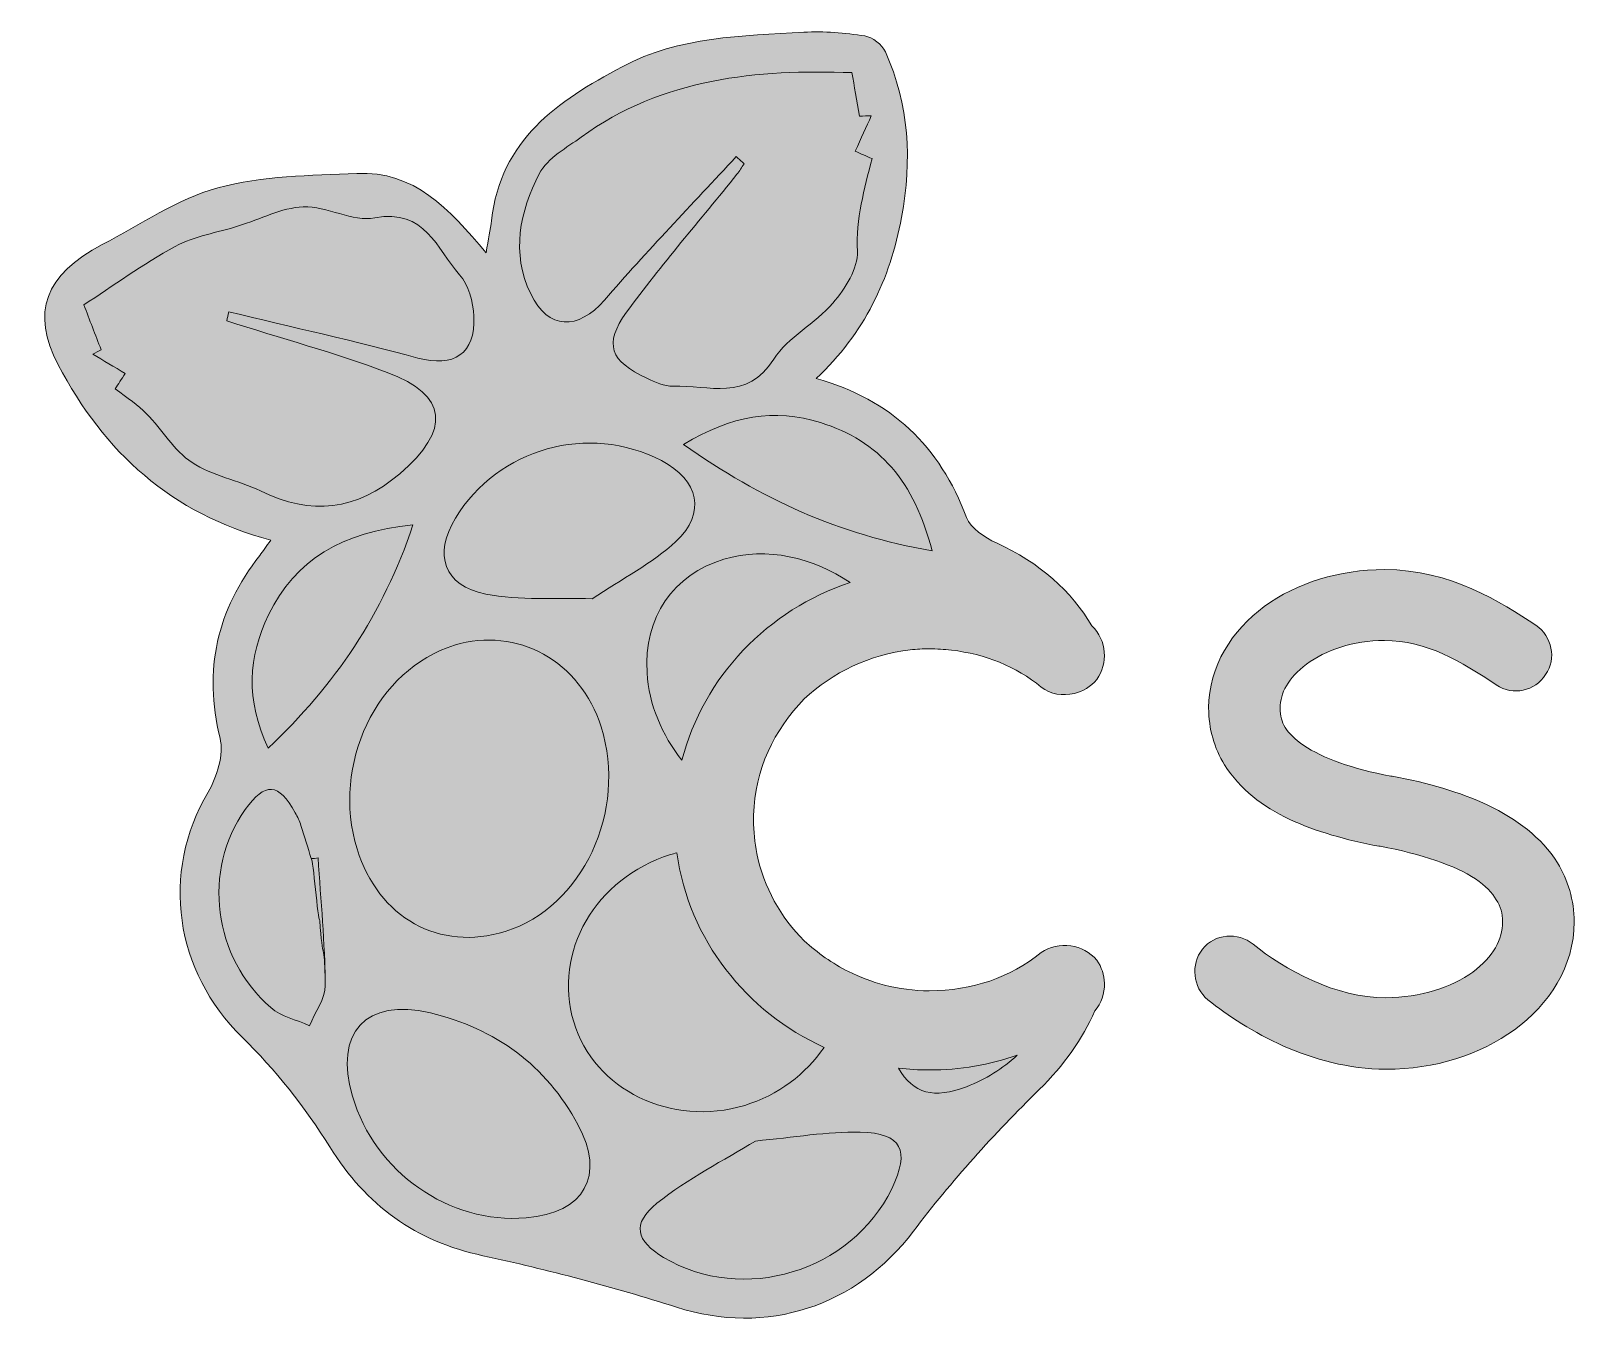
# Model space of a CAD drawing. Header units: inches. Extents: x 46 to 525, y 59 to 588.
# Drawn here: x 85.2 to 307.3, y 400.5 to 588.3 of the extents above; entities that cross this region are included whole.
import ezdxf

# ---------------------------------------------------------------- set-up
doc = ezdxf.new("R2010")
doc.units = ezdxf.units.IN
doc.header["$MEASUREMENT"] = 0
doc.layers.add('Layer 1', color=7, linetype='Continuous')

msp = doc.modelspace()

# ---------------------------------------------------------------- hatches: boundary and pattern name
at = {"layer": 'Layer 1', "true_color": 0xffffff}
h = msp.add_hatch(color=7, dxfattribs=at)
h.dxf.hatch_style = 2
edge = h.paths.add_edge_path()
edge.add_spline(control_points=[(238.61, 454.61), (237.64, 455.77), (236.28, 456.45), (234.87, 456.66), (233.36, 456.89), (231.8, 456.59), (230.61, 455.71), (226.11, 452.11), (220.71, 450.21), (214.51, 450.21), (212.3, 450.21), (210.14, 450.5), (208.07, 451.03), (206.27, 451.5), (204.54, 452.16), (202.9, 452.97), (200.55, 454.15), (198.39, 455.65), (196.51, 457.41), (193.11, 460.73), (190.68, 465.08), (189.7, 469.95), (189.38, 471.52), (189.21, 473.15), (189.21, 474.81), (189.21, 475.04), (189.22, 475.26), (189.22, 475.49), (189.4, 482.01), (192.16, 487.76), (196.51, 492.21), (200.58, 496.02), (205.93, 498.63), (211.77, 499.26), (212.67, 499.36), (213.59, 499.41), (214.51, 499.41), (215.59, 499.41), (216.64, 499.33), (217.68, 499.22), (222.59, 498.67), (226.98, 496.88), (230.61, 493.91), (231.93, 492.87), (233.72, 492.59), (235.38, 492.99), (236.6, 493.29), (237.76, 493.95), (238.61, 495.01), (239.45, 496.18), (239.79, 497.56), (239.69, 498.91), (239.59, 500.33), (238.98, 501.69), (237.89, 502.73), (235.01, 507.7), (230.39, 511.8), (224.17, 514.66), (222.49, 515.43), (220.45, 516.77), (219.86, 518.33), (216.01, 528.54), (209.06, 535.28), (198.24, 538.31), (205.18, 544.87), (208.85, 552.55), (210.51, 561.5), (212.04, 569.78), (211.62, 577.67), (208.19, 585.32), (207.73, 586.35), (206.35, 587.42), (205.25, 587.6), (202.35, 588.05), (199.35, 588.33), (196.43, 588.14), (187.53, 587.56), (178.65, 587.61), (170.28, 583.16), (160.9, 578.18), (152.83, 572.65), (151.5, 561.07), (151.35, 559.73), (151.05, 558.4), (150.71, 556.39), (145.41, 562.82), (140.31, 568.19), (132.13, 567.82), (125.42, 567.52), (118.51, 567.5), (112.12, 565.75), (106.27, 564.15), (100.98, 560.44), (95.49, 557.58), (87.2, 553.26), (85.21, 547.8), (89.14, 540.29), (95.72, 527.72), (105.42, 518.84), (119.73, 515.07), (119.07, 514.13), (118.63, 513.47), (118.14, 512.84), (111.97, 505.01), (110.02, 496.38), (112.43, 486.55), (113, 484.22), (112.01, 480.99), (110.71, 478.79), (103.83, 467.13), (105.96, 452.97), (115.59, 443.56), (120.38, 438.87), (124.67, 433.44), (128.22, 427.75), (133.5, 419.29), (140.53, 414.19), (150.27, 412.08), (159.65, 410.05), (168.98, 407.61), (178.11, 404.68), (191.11, 400.51), (204.03, 404.77), (212.23, 415.62), (217.69, 422.84), (223.85, 429.62), (230.31, 435.98), (233.92, 439.53), (236.58, 443.28), (238.32, 447.3), (239.28, 448.41), (239.75, 449.84), (239.71, 451.29), (239.68, 452.45), (239.32, 453.62), (238.61, 454.61)], knot_values=[0, 0, 0, 0, 1, 1, 1, 2, 2, 2, 3, 3, 3, 4, 4, 4, 5, 5, 5, 6, 6, 6, 7, 7, 7, 8, 8, 8, 9, 9, 9, 10, 10, 10, 11, 11, 11, 12, 12, 12, 13, 13, 13, 14, 14, 14, 15, 15, 15, 16, 16, 16, 17, 17, 17, 18, 18, 18, 19, 19, 19, 20, 20, 20, 21, 21, 21, 22, 22, 22, 23, 23, 23, 24, 24, 24, 25, 25, 25, 26, 26, 26, 27, 27, 27, 28, 28, 28, 29, 29, 29, 30, 30, 30, 31, 31, 31, 32, 32, 32, 33, 33, 33, 34, 34, 34, 35, 35, 35, 36, 36, 36, 37, 37, 37, 38, 38, 38, 39, 39, 39, 40, 40, 40, 41, 41, 41, 42, 42, 42, 43, 43, 43, 44, 44, 44, 45, 45, 45, 45], degree=3, periodic=1)
edge = h.paths.add_edge_path()
edge.add_spline(control_points=[(178.91, 483.37), (176.03, 487.03), (174.15, 491.41), (173.88, 495.96), (173.42, 503.88), (177.67, 510.16), (184.95, 512.31), (191.16, 514.15), (197.77, 512.55), (203.12, 508.95), (191.28, 505.06), (182, 495.4), (178.91, 483.37)], knot_values=[0, 0, 0, 0, 1, 1, 1, 2, 2, 2, 3, 3, 3, 4, 4, 4, 4], degree=3, periodic=1)
edge = h.paths.add_edge_path()
edge.add_spline(control_points=[(198.85, 531.97), (207.32, 529.32), (212.36, 523.49), (214.91, 513.52), (201.39, 515.88), (190.39, 520.91), (179.15, 528.81), (186.06, 533.01), (192.21, 534.06), (198.85, 531.97)], knot_values=[0, 0, 0, 0, 1, 1, 1, 2, 2, 2, 3, 3, 3, 3], degree=3, periodic=1)
edge = h.paths.add_edge_path()
edge.add_spline(control_points=[(158.37, 567.77), (159.57, 570.09), (162.42, 571.55), (164.39, 573.04), (176.16, 581.57), (189.7, 582.82), (203.37, 582.32), (203.7, 580.47), (204.08, 578.27), (204.46, 576.07), (205.02, 576.08), (205.59, 576.09), (206.16, 576.1), (205.44, 574.49), (204.71, 572.88), (203.86, 571.01), (204.66, 570.65), (205.46, 570.31), (206.26, 569.95), (205.13, 565.55), (203.95, 561.3), (204.16, 556.61), (204.28, 554.16), (202.39, 551.23), (200.64, 549.17), (198.12, 546.2), (194.15, 544.29), (192.13, 541.08), (188.26, 534.95), (182.72, 537.38), (177.66, 537.2), (176.4, 537.16), (175.06, 537.78), (173.87, 538.34), (168.61, 540.79), (167.58, 543.24), (170.95, 547.86), (175.94, 554.7), (181.52, 561.1), (186.83, 567.7), (187.21, 568.17), (187.51, 568.71), (187.84, 569.22), (187.47, 569.56), (187.09, 569.9), (186.71, 570.24), (180.37, 563.37), (173.87, 556.64), (167.74, 549.59), (163.97, 545.25), (159.68, 545.25), (157.14, 550.48), (154.3, 556.35), (155.57, 562.34), (158.37, 567.77)], knot_values=[0, 0, 0, 0, 1, 1, 1, 2, 2, 2, 3, 3, 3, 4, 4, 4, 5, 5, 5, 6, 6, 6, 7, 7, 7, 8, 8, 8, 9, 9, 9, 10, 10, 10, 11, 11, 11, 12, 12, 12, 13, 13, 13, 14, 14, 14, 15, 15, 15, 16, 16, 16, 17, 17, 17, 18, 18, 18, 18], degree=3, periodic=1)
edge = h.paths.add_edge_path()
edge.add_spline(control_points=[(175.95, 526.49), (181.31, 523.68), (182.45, 518.95), (178.05, 514.87), (174.62, 511.7), (170.29, 509.49), (166.01, 506.62), (160.74, 506.8), (155.56, 506.32), (150.67, 507.29), (144.6, 508.5), (143.15, 512.99), (146.31, 518.21), (152.43, 528.3), (165.49, 531.95), (175.95, 526.49)], knot_values=[0, 0, 0, 0, 1, 1, 1, 2, 2, 2, 3, 3, 3, 4, 4, 4, 5, 5, 5, 5], degree=3, periodic=1)
edge = h.paths.add_edge_path()
edge.add_spline(control_points=[(153.48, 458.75), (144.03, 455.79), (135.21, 460.7), (132.15, 470.61), (128.41, 482.76), (134.97, 496.49), (146.16, 499.92), (155.22, 502.69), (164.27, 497.65), (167.27, 488.17), (171.09, 476.06), (164.61, 462.23), (153.48, 458.75)], knot_values=[0, 0, 0, 0, 1, 1, 1, 2, 2, 2, 3, 3, 3, 4, 4, 4, 4], degree=3, periodic=1)
edge = h.paths.add_edge_path()
edge.add_spline(control_points=[(118.24, 522.13), (115.05, 523.69), (111.31, 524.29), (108.4, 526.22), (105.81, 527.93), (104.1, 530.94), (101.86, 533.23), (100.64, 534.48), (99.12, 535.44), (97.34, 536.84), (97.79, 537.53), (98.23, 538.19), (98.79, 539.03), (97.19, 539.98), (95.66, 540.9), (94.14, 541.81), (94.53, 542.02), (94.93, 542.24), (95.32, 542.45), (94.49, 544.6), (93.66, 546.75), (92.83, 548.91), (96.96, 551.59), (101.3, 554.76), (105.98, 557.31), (108.74, 558.8), (112.04, 559.3), (115.1, 560.26), (118.2, 561.23), (121.27, 562.89), (124.4, 563.01), (127.82, 563.15), (131.51, 560.79), (134.71, 561.42), (141.95, 562.82), (143.62, 556.91), (146.91, 553.25), (148.22, 551.8), (148.84, 549.32), (148.95, 547.26), (149.23, 541.83), (146.05, 539.87), (140.91, 541.26), (131.89, 543.7), (122.77, 545.71), (113.69, 547.91), (113.59, 547.47), (113.49, 547.03), (113.39, 546.6), (121.1, 544.15), (128.92, 542.02), (136.49, 539.18), (145.26, 535.9), (145.66, 530.91), (138.3, 524.61), (132.08, 519.3), (125.54, 518.55), (118.24, 522.13)], knot_values=[0, 0, 0, 0, 1, 1, 1, 2, 2, 2, 3, 3, 3, 4, 4, 4, 5, 5, 5, 6, 6, 6, 7, 7, 7, 8, 8, 8, 9, 9, 9, 10, 10, 10, 11, 11, 11, 12, 12, 12, 13, 13, 13, 14, 14, 14, 15, 15, 15, 16, 16, 16, 17, 17, 17, 18, 18, 18, 19, 19, 19, 19], degree=3, periodic=1)
edge = h.paths.add_edge_path()
edge.add_spline(control_points=[(125.3, 445.18), (123.43, 446.03), (121.23, 446.5), (119.74, 447.79), (111.41, 454.98), (109.87, 467.58), (116.05, 476.28), (118.9, 480.29), (120.88, 480.17), (123.26, 475.81), (123.58, 475.23), (123.88, 474.62), (124.08, 473.99), (124.6, 472.41), (125.06, 470.81), (125.55, 469.22), (125.88, 469.25), (126.46, 460.3), (126.79, 460.34), (127.17, 454.23), (127.53, 457.1), (127.57, 450.99), (127.58, 449.06), (126.1, 447.12), (125.3, 445.18)], knot_values=[0, 0, 0, 0, 1, 1, 1, 2, 2, 2, 3, 3, 3, 4, 4, 4, 5, 5, 5, 6, 6, 6, 7, 7, 7, 8, 8, 8, 8], degree=3, periodic=1)
edge = h.paths.add_edge_path()
edge.add_spline(control_points=[(119.37, 485.1), (116.07, 492.14), (116.49, 498.28), (119.42, 504.29), (123.31, 512.3), (129.99, 516.21), (140.2, 517.26), (135.83, 504.2), (129.02, 494.33), (119.37, 485.1)], knot_values=[0, 0, 0, 0, 1, 1, 1, 2, 2, 2, 3, 3, 3, 3], degree=3, periodic=1)
edge = h.paths.add_edge_path()
edge.add_spline(control_points=[(156.48, 417.54), (145.38, 416.62), (134.74, 424.07), (131.49, 435.04), (128.8, 444.14), (133.4, 449.23), (142.7, 447.02), (152.05, 444.81), (159.33, 439.48), (163.94, 430.96), (167.94, 423.57), (164.87, 418.23), (156.48, 417.54)], knot_values=[0, 0, 0, 0, 1, 1, 1, 2, 2, 2, 3, 3, 3, 4, 4, 4, 4], degree=3, periodic=1)
edge = h.paths.add_edge_path()
edge.add_spline(control_points=[(163.33, 445.73), (160.31, 455.79), (166.44, 466.4), (177.26, 469.81), (177.56, 469.9), (177.86, 469.97), (178.16, 470.05), (179.91, 457.57), (188.18, 447.12), (199.37, 442.07), (196.73, 438.25), (192.76, 435.18), (187.94, 433.72), (177.38, 430.52), (166.26, 435.95), (163.33, 445.73)], knot_values=[0, 0, 0, 0, 1, 1, 1, 2, 2, 2, 3, 3, 3, 4, 4, 4, 5, 5, 5, 5], degree=3, periodic=1)
edge = h.paths.add_edge_path()
edge.add_spline(control_points=[(209.09, 421.73), (203.31, 409.75), (187.68, 405.04), (176.26, 411.84), (172.31, 414.19), (171.63, 416.68), (175.31, 419.63), (179.75, 423.2), (184.97, 425.81), (189.48, 428.59), (195.05, 429.1), (199.82, 429.97), (204.58, 429.86), (210.59, 429.72), (211.75, 427.25), (209.09, 421.73)], knot_values=[0, 0, 0, 0, 1, 1, 1, 2, 2, 2, 3, 3, 3, 4, 4, 4, 5, 5, 5, 5], degree=3, periodic=1)
edge = h.paths.add_edge_path()
edge.add_spline(control_points=[(219.87, 436.41), (215.18, 434.61), (212.19, 435.39), (210.06, 439.09), (211.52, 438.91), (213, 438.81), (214.51, 438.81), (218.97, 438.81), (223.23, 439.56), (227.16, 440.93), (225.07, 439.01), (222.62, 437.46), (219.87, 436.41)], knot_values=[0, 0, 0, 0, 1, 1, 1, 2, 2, 2, 3, 3, 3, 4, 4, 4, 4], degree=3, periodic=1)
at = {"layer": 'Layer 1', "true_color": 0x000000}
h = msp.add_hatch(color=178, dxfattribs=at)
h.dxf.hatch_style = 2
edge = h.paths.add_edge_path()
edge.add_spline(control_points=[(167.74, 549.59), (173.87, 556.64), (180.37, 563.37), (186.71, 570.24), (187.09, 569.9), (187.47, 569.56), (187.84, 569.22), (187.51, 568.71), (187.21, 568.17), (186.83, 567.7), (181.52, 561.1), (175.94, 554.7), (170.95, 547.86), (167.58, 543.24), (168.61, 540.79), (173.87, 538.34), (175.06, 537.78), (176.4, 537.16), (177.66, 537.2), (182.72, 537.38), (188.26, 534.95), (192.13, 541.08), (194.15, 544.29), (198.12, 546.2), (200.64, 549.17), (202.39, 551.23), (204.28, 554.16), (204.16, 556.61), (203.95, 561.3), (205.13, 565.55), (206.26, 569.95), (205.46, 570.31), (204.66, 570.65), (203.86, 571.01), (204.71, 572.88), (205.44, 574.49), (206.16, 576.1), (205.59, 576.09), (205.02, 576.08), (204.46, 576.07), (204.08, 578.27), (203.7, 580.47), (203.37, 582.32), (189.7, 582.82), (176.16, 581.57), (164.39, 573.04), (162.42, 571.55), (159.57, 570.09), (158.37, 567.77), (155.57, 562.34), (154.3, 556.35), (157.14, 550.48), (159.68, 545.25), (163.97, 545.25), (167.74, 549.59)], knot_values=[0, 0, 0, 0, 1, 1, 1, 2, 2, 2, 3, 3, 3, 4, 4, 4, 5, 5, 5, 6, 6, 6, 7, 7, 7, 8, 8, 8, 9, 9, 9, 10, 10, 10, 11, 11, 11, 12, 12, 12, 13, 13, 13, 14, 14, 14, 15, 15, 15, 16, 16, 16, 17, 17, 17, 18, 18, 18, 18], degree=3, periodic=1)
h = msp.add_hatch(color=178, dxfattribs=at)
h.dxf.hatch_style = 2
edge = h.paths.add_edge_path()
edge.add_spline(control_points=[(138.3, 524.61), (145.66, 530.91), (145.26, 535.9), (136.49, 539.18), (128.92, 542.02), (121.1, 544.15), (113.39, 546.6), (113.49, 547.03), (113.59, 547.47), (113.69, 547.91), (122.77, 545.71), (131.89, 543.7), (140.91, 541.26), (146.05, 539.87), (149.23, 541.83), (148.95, 547.26), (148.84, 549.32), (148.22, 551.8), (146.91, 553.25), (143.62, 556.91), (141.95, 562.82), (134.71, 561.42), (131.51, 560.79), (127.82, 563.15), (124.4, 563.01), (121.27, 562.89), (118.2, 561.23), (115.1, 560.26), (112.04, 559.3), (108.74, 558.8), (105.98, 557.31), (101.3, 554.76), (96.96, 551.59), (92.83, 548.91), (93.66, 546.75), (94.49, 544.6), (95.32, 542.45), (94.93, 542.24), (94.53, 542.02), (94.14, 541.81), (95.66, 540.9), (97.19, 539.98), (98.79, 539.03), (98.23, 538.19), (97.79, 537.53), (97.34, 536.84), (99.12, 535.44), (100.64, 534.48), (101.86, 533.23), (104.1, 530.94), (105.81, 527.93), (108.4, 526.22), (111.31, 524.29), (115.05, 523.69), (118.24, 522.13), (125.54, 518.55), (132.08, 519.3), (138.3, 524.61)], knot_values=[0, 0, 0, 0, 1, 1, 1, 2, 2, 2, 3, 3, 3, 4, 4, 4, 5, 5, 5, 6, 6, 6, 7, 7, 7, 8, 8, 8, 9, 9, 9, 10, 10, 10, 11, 11, 11, 12, 12, 12, 13, 13, 13, 14, 14, 14, 15, 15, 15, 16, 16, 16, 17, 17, 17, 18, 18, 18, 19, 19, 19, 19], degree=3, periodic=1)
h = msp.add_hatch(color=178, dxfattribs=at)
h.dxf.hatch_style = 2
edge = h.paths.add_edge_path()
edge.add_spline(control_points=[(179.15, 528.81), (190.39, 520.91), (201.39, 515.88), (214.91, 513.52), (212.36, 523.49), (207.32, 529.32), (198.85, 531.97), (192.21, 534.06), (186.06, 533.01), (179.15, 528.81)], knot_values=[0, 0, 0, 0, 1, 1, 1, 2, 2, 2, 3, 3, 3, 3], degree=3, periodic=1)
h = msp.add_hatch(color=178, dxfattribs=at)
h.dxf.hatch_style = 2
edge = h.paths.add_edge_path()
edge.add_spline(control_points=[(146.31, 518.21), (143.15, 512.99), (144.6, 508.5), (150.67, 507.29), (155.56, 506.32), (160.74, 506.8), (166.01, 506.62), (170.29, 509.49), (174.62, 511.7), (178.05, 514.87), (182.45, 518.95), (181.31, 523.68), (175.95, 526.49), (165.49, 531.95), (152.43, 528.3), (146.31, 518.21)], knot_values=[0, 0, 0, 0, 1, 1, 1, 2, 2, 2, 3, 3, 3, 4, 4, 4, 5, 5, 5, 5], degree=3, periodic=1)
h = msp.add_hatch(color=178, dxfattribs=at)
h.dxf.hatch_style = 2
edge = h.paths.add_edge_path()
edge.add_spline(control_points=[(119.42, 504.29), (116.49, 498.28), (116.07, 492.14), (119.37, 485.1), (129.02, 494.33), (135.83, 504.2), (140.2, 517.26), (129.99, 516.21), (123.31, 512.3), (119.42, 504.29)], knot_values=[0, 0, 0, 0, 1, 1, 1, 2, 2, 2, 3, 3, 3, 3], degree=3, periodic=1)
h = msp.add_hatch(color=178, dxfattribs=at)
h.dxf.hatch_style = 2
edge = h.paths.add_edge_path()
edge.add_spline(control_points=[(184.95, 512.31), (177.67, 510.16), (173.42, 503.88), (173.88, 495.96), (174.15, 491.41), (176.03, 487.03), (178.91, 483.37), (182, 495.4), (191.28, 505.06), (203.12, 508.95), (197.77, 512.55), (191.16, 514.15), (184.95, 512.31)], knot_values=[0, 0, 0, 0, 1, 1, 1, 2, 2, 2, 3, 3, 3, 4, 4, 4, 4], degree=3, periodic=1)
at = {"layer": 'Layer 1', "true_color": 0xffffff}
h = msp.add_hatch(color=7, dxfattribs=at)
h.dxf.hatch_style = 2
edge = h.paths.add_edge_path()
edge.add_spline(control_points=[(253.81, 456.21), (255.61, 458.41), (258.91, 458.71), (261.11, 456.91), (265.51, 453.31), (273.11, 449.11), (280.21, 449.21), (285.21, 449.21), (289.71, 450.71), (292.71, 452.91), (295.71, 455.11), (297.01, 457.61), (297.01, 460.11), (297.01, 461.41), (296.71, 462.31), (296.11, 463.31), (295.51, 464.31), (294.61, 465.31), (293.11, 466.31), (290.21, 468.21), (285.31, 469.91), (279.41, 471.01), (279.41, 471.01), (279.21, 471.01), (279.21, 471.01), (274.51, 471.91), (270.11, 473.11), (266.31, 474.91), (262.51, 476.71), (259.21, 479.21), (257.01, 482.71), (255.51, 485.11), (254.71, 487.91), (254.71, 490.91), (254.71, 496.91), (258.11, 502.11), (262.71, 505.51), (267.41, 508.91), (273.51, 510.81), (280.01, 510.81), (289.61, 510.81), (296.71, 506.11), (301.81, 502.81), (304.11, 501.21), (304.81, 498.01), (303.21, 495.71), (301.71, 493.31), (298.51, 492.61), (296.11, 494.21), (291.01, 497.61), (286.11, 500.61), (280.01, 500.61), (275.51, 500.61), (271.51, 499.21), (268.81, 497.21), (266.11, 495.21), (265.01, 493.01), (265.01, 490.91), (265.01, 489.71), (265.21, 488.91), (265.71, 488.11), (266.21, 487.31), (267.11, 486.41), (268.41, 485.51), (271.01, 483.71), (275.51, 482.11), (280.91, 481.11), (280.91, 481.11), (281.11, 481.11), (281.11, 481.11), (286.21, 480.11), (290.91, 478.81), (294.91, 476.91), (299.01, 474.91), (302.61, 472.31), (304.91, 468.61), (306.41, 466.21), (307.31, 463.21), (307.31, 460.11), (307.31, 453.71), (303.71, 448.21), (298.71, 444.61), (293.81, 441.01), (287.31, 438.91), (280.21, 438.91), (269.41, 439.01), (260.31, 444.41), (254.61, 448.91), (252.41, 450.71), (252.11, 454.01), (253.81, 456.21)], knot_values=[0, 0, 0, 0, 1, 1, 1, 2, 2, 2, 3, 3, 3, 4, 4, 4, 5, 5, 5, 6, 6, 6, 7, 7, 7, 8, 8, 8, 9, 9, 9, 10, 10, 10, 11, 11, 11, 12, 12, 12, 13, 13, 13, 14, 14, 14, 15, 15, 15, 16, 16, 16, 17, 17, 17, 18, 18, 18, 19, 19, 19, 20, 20, 20, 21, 21, 21, 22, 22, 22, 23, 23, 23, 24, 24, 24, 25, 25, 25, 26, 26, 26, 27, 27, 27, 28, 28, 28, 29, 29, 29, 30, 30, 30, 30], degree=3, periodic=1)
at = {"layer": 'Layer 1', "true_color": 0x000000}
h = msp.add_hatch(color=178, dxfattribs=at)
h.dxf.hatch_style = 2
edge = h.paths.add_edge_path()
edge.add_spline(control_points=[(146.16, 499.92), (134.97, 496.49), (128.41, 482.76), (132.15, 470.61), (135.21, 460.7), (144.03, 455.79), (153.48, 458.75), (164.61, 462.23), (171.09, 476.06), (167.27, 488.17), (164.27, 497.65), (155.22, 502.69), (146.16, 499.92)], knot_values=[0, 0, 0, 0, 1, 1, 1, 2, 2, 2, 3, 3, 3, 4, 4, 4, 4], degree=3, periodic=1)
h = msp.add_hatch(color=178, dxfattribs=at)
h.dxf.hatch_style = 2
edge = h.paths.add_edge_path()
edge.add_spline(control_points=[(125.55, 469.22), (125.06, 470.81), (124.6, 472.41), (124.08, 473.99), (123.88, 474.62), (123.58, 475.23), (123.26, 475.81), (120.88, 480.17), (118.9, 480.29), (116.05, 476.28), (109.87, 467.58), (111.41, 454.98), (119.74, 447.79), (121.23, 446.5), (123.43, 446.03), (125.3, 445.18), (126.1, 447.12), (127.58, 449.06), (127.57, 450.99), (127.53, 457.1), (126.93, 463.21), (126.55, 469.32), (126.21, 469.28), (125.88, 469.25), (125.55, 469.22)], knot_values=[0, 0, 0, 0, 1, 1, 1, 2, 2, 2, 3, 3, 3, 4, 4, 4, 5, 5, 5, 6, 6, 6, 7, 7, 7, 8, 8, 8, 8], degree=3, periodic=1)
h = msp.add_hatch(color=178, dxfattribs=at)
h.dxf.hatch_style = 2
edge = h.paths.add_edge_path()
edge.add_spline(control_points=[(163.33, 445.73), (166.26, 435.95), (177.38, 430.52), (187.94, 433.72), (192.76, 435.18), (196.73, 438.25), (199.37, 442.07), (188.18, 447.12), (179.91, 457.57), (178.16, 470.05), (177.86, 469.97), (177.56, 469.9), (177.26, 469.81), (166.44, 466.4), (160.31, 455.79), (163.33, 445.73)], knot_values=[0, 0, 0, 0, 1, 1, 1, 2, 2, 2, 3, 3, 3, 4, 4, 4, 5, 5, 5, 5], degree=3, periodic=1)
h = msp.add_hatch(color=178, dxfattribs=at)
h.dxf.hatch_style = 2
edge = h.paths.add_edge_path()
edge.add_spline(control_points=[(142.7, 447.02), (133.4, 449.23), (128.8, 444.14), (131.49, 435.04), (134.74, 424.07), (145.38, 416.62), (156.48, 417.54), (164.87, 418.23), (167.94, 423.57), (163.94, 430.96), (159.33, 439.48), (152.05, 444.81), (142.7, 447.02)], knot_values=[0, 0, 0, 0, 1, 1, 1, 2, 2, 2, 3, 3, 3, 4, 4, 4, 4], degree=3, periodic=1)
h = msp.add_hatch(color=178, dxfattribs=at)
h.dxf.hatch_style = 2
edge = h.paths.add_edge_path()
edge.add_spline(control_points=[(219.87, 436.41), (222.62, 437.46), (225.07, 439.01), (227.16, 440.93), (223.23, 439.56), (218.97, 438.81), (214.51, 438.81), (213, 438.81), (211.52, 438.91), (210.06, 439.09), (212.19, 435.39), (215.18, 434.61), (219.87, 436.41)], knot_values=[0, 0, 0, 0, 1, 1, 1, 2, 2, 2, 3, 3, 3, 4, 4, 4, 4], degree=3, periodic=1)
h = msp.add_hatch(color=178, dxfattribs=at)
h.dxf.hatch_style = 2
edge = h.paths.add_edge_path()
edge.add_spline(control_points=[(204.58, 429.86), (199.82, 429.97), (195.05, 429.1), (189.48, 428.59), (184.97, 425.81), (179.75, 423.2), (175.31, 419.63), (171.63, 416.68), (172.31, 414.19), (176.26, 411.84), (187.68, 405.04), (203.31, 409.75), (209.09, 421.73), (211.75, 427.25), (210.59, 429.72), (204.58, 429.86)], knot_values=[0, 0, 0, 0, 1, 1, 1, 2, 2, 2, 3, 3, 3, 4, 4, 4, 5, 5, 5, 5], degree=3, periodic=1)

# ---------------------------------------------------------------- linework, layer by layer
at = {"layer": 'Layer 1', "lineweight": 0}
for points, knots in [([(238.61, 454.61), (237.64, 455.77), (236.28, 456.45), (234.87, 456.66), (233.36, 456.89), (231.8, 456.59), (230.61, 455.71), (226.11, 452.11), (220.71, 450.21), (214.51, 450.21), (212.3, 450.21), (210.14, 450.5), (208.07, 451.03), (206.27, 451.5), (204.54, 452.16), (202.9, 452.97), (200.55, 454.15), (198.39, 455.65), (196.51, 457.41), (193.11, 460.73), (190.68, 465.08), (189.7, 469.95), (189.38, 471.52), (189.21, 473.15), (189.21, 474.81), (189.21, 475.04), (189.22, 475.26), (189.22, 475.49), (189.4, 482.01), (192.16, 487.76), (196.51, 492.21), (200.58, 496.02), (205.93, 498.63), (211.77, 499.26), (212.67, 499.36), (213.59, 499.41), (214.51, 499.41), (215.59, 499.41), (216.64, 499.33), (217.68, 499.22), (222.59, 498.67), (226.98, 496.88), (230.61, 493.91), (231.93, 492.87), (233.72, 492.59), (235.38, 492.99), (236.6, 493.29), (237.76, 493.95), (238.61, 495.01), (239.45, 496.18), (239.79, 497.56), (239.69, 498.91), (239.59, 500.33), (238.98, 501.69), (237.89, 502.73), (235.01, 507.7), (230.39, 511.8), (224.17, 514.66), (222.49, 515.43), (220.45, 516.77), (219.86, 518.33), (216.01, 528.54), (209.06, 535.28), (198.24, 538.31), (205.18, 544.87), (208.85, 552.55), (210.51, 561.5), (212.04, 569.78), (211.62, 577.67), (208.19, 585.32), (207.73, 586.35), (206.35, 587.42), (205.25, 587.6), (202.35, 588.05), (199.35, 588.33), (196.43, 588.14), (187.53, 587.56), (178.65, 587.61), (170.28, 583.16), (160.9, 578.18), (152.83, 572.65), (151.5, 561.07), (151.35, 559.73), (151.05, 558.4), (150.71, 556.39), (145.41, 562.82), (140.31, 568.19), (132.13, 567.82), (125.42, 567.52), (118.51, 567.5), (112.12, 565.75), (106.27, 564.15), (100.98, 560.44), (95.49, 557.58), (87.2, 553.26), (85.21, 547.8), (89.14, 540.29), (95.72, 527.72), (105.42, 518.84), (119.73, 515.07), (119.07, 514.13), (118.63, 513.47), (118.14, 512.84), (111.97, 505.01), (110.02, 496.38), (112.43, 486.55), (113, 484.22), (112.01, 480.99), (110.71, 478.79), (103.83, 467.13), (105.96, 452.97), (115.59, 443.56), (120.38, 438.87), (124.67, 433.44), (128.22, 427.75), (133.5, 419.29), (140.53, 414.19), (150.27, 412.08), (159.65, 410.05), (168.98, 407.61), (178.11, 404.68), (191.11, 400.51), (204.03, 404.77), (212.23, 415.62), (217.69, 422.84), (223.85, 429.62), (230.31, 435.98), (233.92, 439.53), (236.58, 443.28), (238.32, 447.3), (239.28, 448.41), (239.75, 449.84), (239.71, 451.29), (239.68, 452.45), (239.32, 453.62), (238.61, 454.61)], [0, 0, 0, 0, 1, 1, 1, 2, 2, 2, 3, 3, 3, 4, 4, 4, 5, 5, 5, 6, 6, 6, 7, 7, 7, 8, 8, 8, 9, 9, 9, 10, 10, 10, 11, 11, 11, 12, 12, 12, 13, 13, 13, 14, 14, 14, 15, 15, 15, 16, 16, 16, 17, 17, 17, 18, 18, 18, 19, 19, 19, 20, 20, 20, 21, 21, 21, 22, 22, 22, 23, 23, 23, 24, 24, 24, 25, 25, 25, 26, 26, 26, 27, 27, 27, 28, 28, 28, 29, 29, 29, 30, 30, 30, 31, 31, 31, 32, 32, 32, 33, 33, 33, 34, 34, 34, 35, 35, 35, 36, 36, 36, 37, 37, 37, 38, 38, 38, 39, 39, 39, 40, 40, 40, 41, 41, 41, 42, 42, 42, 43, 43, 43, 44, 44, 44, 45, 45, 45, 45]), ([(167.74, 549.59), (173.87, 556.64), (180.37, 563.37), (186.71, 570.24), (187.09, 569.9), (187.47, 569.56), (187.84, 569.22), (187.51, 568.71), (187.21, 568.17), (186.83, 567.7), (181.52, 561.1), (175.94, 554.7), (170.95, 547.86), (167.58, 543.24), (168.61, 540.79), (173.87, 538.34), (175.06, 537.78), (176.4, 537.16), (177.66, 537.2), (182.72, 537.38), (188.26, 534.95), (192.13, 541.08), (194.15, 544.29), (198.12, 546.2), (200.64, 549.17), (202.39, 551.23), (204.28, 554.16), (204.16, 556.61), (203.95, 561.3), (205.13, 565.55), (206.26, 569.95), (205.46, 570.31), (204.66, 570.65), (203.86, 571.01), (204.71, 572.88), (205.44, 574.49), (206.16, 576.1), (205.59, 576.09), (205.02, 576.08), (204.46, 576.07), (204.08, 578.27), (203.7, 580.47), (203.37, 582.32), (189.7, 582.82), (176.16, 581.57), (164.39, 573.04), (162.42, 571.55), (159.57, 570.09), (158.37, 567.77), (155.57, 562.34), (154.3, 556.35), (157.14, 550.48), (159.68, 545.25), (163.97, 545.25), (167.74, 549.59)], [0, 0, 0, 0, 1, 1, 1, 2, 2, 2, 3, 3, 3, 4, 4, 4, 5, 5, 5, 6, 6, 6, 7, 7, 7, 8, 8, 8, 9, 9, 9, 10, 10, 10, 11, 11, 11, 12, 12, 12, 13, 13, 13, 14, 14, 14, 15, 15, 15, 16, 16, 16, 17, 17, 17, 18, 18, 18, 18]), ([(158.37, 567.77), (159.57, 570.09), (162.42, 571.55), (164.39, 573.04), (176.16, 581.57), (189.7, 582.82), (203.37, 582.32), (203.7, 580.47), (204.08, 578.27), (204.46, 576.07), (205.02, 576.08), (205.59, 576.09), (206.16, 576.1), (205.44, 574.49), (204.71, 572.88), (203.86, 571.01), (204.66, 570.65), (205.46, 570.31), (206.26, 569.95), (205.13, 565.55), (203.95, 561.3), (204.16, 556.61), (204.28, 554.16), (202.39, 551.23), (200.64, 549.17), (198.12, 546.2), (194.15, 544.29), (192.13, 541.08), (188.26, 534.95), (182.72, 537.38), (177.66, 537.2), (176.4, 537.16), (175.06, 537.78), (173.87, 538.34), (168.61, 540.79), (167.58, 543.24), (170.95, 547.86), (175.94, 554.7), (181.52, 561.1), (186.83, 567.7), (187.21, 568.17), (187.51, 568.71), (187.84, 569.22), (187.47, 569.56), (187.09, 569.9), (186.71, 570.24), (180.37, 563.37), (173.87, 556.64), (167.74, 549.59), (163.97, 545.25), (159.68, 545.25), (157.14, 550.48), (154.3, 556.35), (155.57, 562.34), (158.37, 567.77)], [0, 0, 0, 0, 1, 1, 1, 2, 2, 2, 3, 3, 3, 4, 4, 4, 5, 5, 5, 6, 6, 6, 7, 7, 7, 8, 8, 8, 9, 9, 9, 10, 10, 10, 11, 11, 11, 12, 12, 12, 13, 13, 13, 14, 14, 14, 15, 15, 15, 16, 16, 16, 17, 17, 17, 18, 18, 18, 18]), ([(138.3, 524.61), (145.66, 530.91), (145.26, 535.9), (136.49, 539.18), (128.92, 542.02), (121.1, 544.15), (113.39, 546.6), (113.49, 547.03), (113.59, 547.47), (113.69, 547.91), (122.77, 545.71), (131.89, 543.7), (140.91, 541.26), (146.05, 539.87), (149.23, 541.83), (148.95, 547.26), (148.84, 549.32), (148.22, 551.8), (146.91, 553.25), (143.62, 556.91), (141.95, 562.82), (134.71, 561.42), (131.51, 560.79), (127.82, 563.15), (124.4, 563.01), (121.27, 562.89), (118.2, 561.23), (115.1, 560.26), (112.04, 559.3), (108.74, 558.8), (105.98, 557.31), (101.3, 554.76), (96.96, 551.59), (92.83, 548.91), (93.66, 546.75), (94.49, 544.6), (95.32, 542.45), (94.93, 542.24), (94.53, 542.02), (94.14, 541.81), (95.66, 540.9), (97.19, 539.98), (98.79, 539.03), (98.23, 538.19), (97.79, 537.53), (97.34, 536.84), (99.12, 535.44), (100.64, 534.48), (101.86, 533.23), (104.1, 530.94), (105.81, 527.93), (108.4, 526.22), (111.31, 524.29), (115.05, 523.69), (118.24, 522.13), (125.54, 518.55), (132.08, 519.3), (138.3, 524.61)], [0, 0, 0, 0, 1, 1, 1, 2, 2, 2, 3, 3, 3, 4, 4, 4, 5, 5, 5, 6, 6, 6, 7, 7, 7, 8, 8, 8, 9, 9, 9, 10, 10, 10, 11, 11, 11, 12, 12, 12, 13, 13, 13, 14, 14, 14, 15, 15, 15, 16, 16, 16, 17, 17, 17, 18, 18, 18, 19, 19, 19, 19]), ([(118.24, 522.13), (115.05, 523.69), (111.31, 524.29), (108.4, 526.22), (105.81, 527.93), (104.1, 530.94), (101.86, 533.23), (100.64, 534.48), (99.12, 535.44), (97.34, 536.84), (97.79, 537.53), (98.23, 538.19), (98.79, 539.03), (97.19, 539.98), (95.66, 540.9), (94.14, 541.81), (94.53, 542.02), (94.93, 542.24), (95.32, 542.45), (94.49, 544.6), (93.66, 546.75), (92.83, 548.91), (96.96, 551.59), (101.3, 554.76), (105.98, 557.31), (108.74, 558.8), (112.04, 559.3), (115.1, 560.26), (118.2, 561.23), (121.27, 562.89), (124.4, 563.01), (127.82, 563.15), (131.51, 560.79), (134.71, 561.42), (141.95, 562.82), (143.62, 556.91), (146.91, 553.25), (148.22, 551.8), (148.84, 549.32), (148.95, 547.26), (149.23, 541.83), (146.05, 539.87), (140.91, 541.26), (131.89, 543.7), (122.77, 545.71), (113.69, 547.91), (113.59, 547.47), (113.49, 547.03), (113.39, 546.6), (121.1, 544.15), (128.92, 542.02), (136.49, 539.18), (145.26, 535.9), (145.66, 530.91), (138.3, 524.61), (132.08, 519.3), (125.54, 518.55), (118.24, 522.13)], [0, 0, 0, 0, 1, 1, 1, 2, 2, 2, 3, 3, 3, 4, 4, 4, 5, 5, 5, 6, 6, 6, 7, 7, 7, 8, 8, 8, 9, 9, 9, 10, 10, 10, 11, 11, 11, 12, 12, 12, 13, 13, 13, 14, 14, 14, 15, 15, 15, 16, 16, 16, 17, 17, 17, 18, 18, 18, 19, 19, 19, 19]), ([(179.15, 528.81), (190.39, 520.91), (201.39, 515.88), (214.91, 513.52), (212.36, 523.49), (207.32, 529.32), (198.85, 531.97), (192.21, 534.06), (186.06, 533.01), (179.15, 528.81)], [0, 0, 0, 0, 1, 1, 1, 2, 2, 2, 3, 3, 3, 3]), ([(198.85, 531.97), (207.32, 529.32), (212.36, 523.49), (214.91, 513.52), (201.39, 515.88), (190.39, 520.91), (179.15, 528.81), (186.06, 533.01), (192.21, 534.06), (198.85, 531.97)], [0, 0, 0, 0, 1, 1, 1, 2, 2, 2, 3, 3, 3, 3]), ([(146.31, 518.21), (143.15, 512.99), (144.6, 508.5), (150.67, 507.29), (155.56, 506.32), (160.74, 506.8), (166.01, 506.62), (170.29, 509.49), (174.62, 511.7), (178.05, 514.87), (182.45, 518.95), (181.31, 523.68), (175.95, 526.49), (165.49, 531.95), (152.43, 528.3), (146.31, 518.21)], [0, 0, 0, 0, 1, 1, 1, 2, 2, 2, 3, 3, 3, 4, 4, 4, 5, 5, 5, 5]), ([(175.95, 526.49), (181.31, 523.68), (182.45, 518.95), (178.05, 514.87), (174.62, 511.7), (170.29, 509.49), (166.01, 506.62), (160.74, 506.8), (155.56, 506.32), (150.67, 507.29), (144.6, 508.5), (143.15, 512.99), (146.31, 518.21), (152.43, 528.3), (165.49, 531.95), (175.95, 526.49)], [0, 0, 0, 0, 1, 1, 1, 2, 2, 2, 3, 3, 3, 4, 4, 4, 5, 5, 5, 5]), ([(119.42, 504.29), (116.49, 498.28), (116.07, 492.14), (119.37, 485.1), (129.02, 494.33), (135.83, 504.2), (140.2, 517.26), (129.99, 516.21), (123.31, 512.3), (119.42, 504.29)], [0, 0, 0, 0, 1, 1, 1, 2, 2, 2, 3, 3, 3, 3]), ([(119.37, 485.1), (116.07, 492.14), (116.49, 498.28), (119.42, 504.29), (123.31, 512.3), (129.99, 516.21), (140.2, 517.26), (135.83, 504.2), (129.02, 494.33), (119.37, 485.1)], [0, 0, 0, 0, 1, 1, 1, 2, 2, 2, 3, 3, 3, 3]), ([(184.95, 512.31), (177.67, 510.16), (173.42, 503.88), (173.88, 495.96), (174.15, 491.41), (176.03, 487.03), (178.91, 483.37), (182, 495.4), (191.28, 505.06), (203.12, 508.95), (197.77, 512.55), (191.16, 514.15), (184.95, 512.31)], [0, 0, 0, 0, 1, 1, 1, 2, 2, 2, 3, 3, 3, 4, 4, 4, 4]), ([(178.91, 483.37), (176.03, 487.03), (174.15, 491.41), (173.88, 495.96), (173.42, 503.88), (177.67, 510.16), (184.95, 512.31), (191.16, 514.15), (197.77, 512.55), (203.12, 508.95), (191.28, 505.06), (182, 495.4), (178.91, 483.37)], [0, 0, 0, 0, 1, 1, 1, 2, 2, 2, 3, 3, 3, 4, 4, 4, 4]), ([(253.81, 456.21), (255.61, 458.41), (258.91, 458.71), (261.11, 456.91), (265.51, 453.31), (273.11, 449.11), (280.21, 449.21), (285.21, 449.21), (289.71, 450.71), (292.71, 452.91), (295.71, 455.11), (297.01, 457.61), (297.01, 460.11), (297.01, 461.41), (296.71, 462.31), (296.11, 463.31), (295.51, 464.31), (294.61, 465.31), (293.11, 466.31), (290.21, 468.21), (285.31, 469.91), (279.41, 471.01), (279.41, 471.01), (279.21, 471.01), (279.21, 471.01), (274.51, 471.91), (270.11, 473.11), (266.31, 474.91), (262.51, 476.71), (259.21, 479.21), (257.01, 482.71), (255.51, 485.11), (254.71, 487.91), (254.71, 490.91), (254.71, 496.91), (258.11, 502.11), (262.71, 505.51), (267.41, 508.91), (273.51, 510.81), (280.01, 510.81), (289.61, 510.81), (296.71, 506.11), (301.81, 502.81), (304.11, 501.21), (304.81, 498.01), (303.21, 495.71), (301.71, 493.31), (298.51, 492.61), (296.11, 494.21), (291.01, 497.61), (286.11, 500.61), (280.01, 500.61), (275.51, 500.61), (271.51, 499.21), (268.81, 497.21), (266.11, 495.21), (265.01, 493.01), (265.01, 490.91), (265.01, 489.71), (265.21, 488.91), (265.71, 488.11), (266.21, 487.31), (267.11, 486.41), (268.41, 485.51), (271.01, 483.71), (275.51, 482.11), (280.91, 481.11), (280.91, 481.11), (281.11, 481.11), (281.11, 481.11), (286.21, 480.11), (290.91, 478.81), (294.91, 476.91), (299.01, 474.91), (302.61, 472.31), (304.91, 468.61), (306.41, 466.21), (307.31, 463.21), (307.31, 460.11), (307.31, 453.71), (303.71, 448.21), (298.71, 444.61), (293.81, 441.01), (287.31, 438.91), (280.21, 438.91), (269.41, 439.01), (260.31, 444.41), (254.61, 448.91), (252.41, 450.71), (252.11, 454.01), (253.81, 456.21)], [0, 0, 0, 0, 1, 1, 1, 2, 2, 2, 3, 3, 3, 4, 4, 4, 5, 5, 5, 6, 6, 6, 7, 7, 7, 8, 8, 8, 9, 9, 9, 10, 10, 10, 11, 11, 11, 12, 12, 12, 13, 13, 13, 14, 14, 14, 15, 15, 15, 16, 16, 16, 17, 17, 17, 18, 18, 18, 19, 19, 19, 20, 20, 20, 21, 21, 21, 22, 22, 22, 23, 23, 23, 24, 24, 24, 25, 25, 25, 26, 26, 26, 27, 27, 27, 28, 28, 28, 29, 29, 29, 30, 30, 30, 30]), ([(146.16, 499.92), (134.97, 496.49), (128.41, 482.76), (132.15, 470.61), (135.21, 460.7), (144.03, 455.79), (153.48, 458.75), (164.61, 462.23), (171.09, 476.06), (167.27, 488.17), (164.27, 497.65), (155.22, 502.69), (146.16, 499.92)], [0, 0, 0, 0, 1, 1, 1, 2, 2, 2, 3, 3, 3, 4, 4, 4, 4]), ([(153.48, 458.75), (144.03, 455.79), (135.21, 460.7), (132.15, 470.61), (128.41, 482.76), (134.97, 496.49), (146.16, 499.92), (155.22, 502.69), (164.27, 497.65), (167.27, 488.17), (171.09, 476.06), (164.61, 462.23), (153.48, 458.75)], [0, 0, 0, 0, 1, 1, 1, 2, 2, 2, 3, 3, 3, 4, 4, 4, 4]), ([(125.55, 469.22), (125.06, 470.81), (124.6, 472.41), (124.08, 473.99), (123.88, 474.62), (123.58, 475.23), (123.26, 475.81), (120.88, 480.17), (118.9, 480.29), (116.05, 476.28), (109.87, 467.58), (111.41, 454.98), (119.74, 447.79), (121.23, 446.5), (123.43, 446.03), (125.3, 445.18), (126.1, 447.12), (127.58, 449.06), (127.57, 450.99), (127.53, 457.1), (126.93, 463.21), (126.55, 469.32), (126.21, 469.28), (125.88, 469.25), (125.55, 469.22)], [0, 0, 0, 0, 1, 1, 1, 2, 2, 2, 3, 3, 3, 4, 4, 4, 5, 5, 5, 6, 6, 6, 7, 7, 7, 8, 8, 8, 8]), ([(125.3, 445.18), (123.43, 446.03), (121.23, 446.5), (119.74, 447.79), (111.41, 454.98), (109.87, 467.58), (116.05, 476.28), (118.9, 480.29), (120.88, 480.17), (123.26, 475.81), (123.58, 475.23), (123.88, 474.62), (124.08, 473.99), (124.6, 472.41), (125.06, 470.81), (125.55, 469.22), (125.88, 469.25), (126.46, 460.3), (126.79, 460.34), (127.17, 454.23), (127.53, 457.1), (127.57, 450.99), (127.58, 449.06), (126.1, 447.12), (125.3, 445.18)], [0, 0, 0, 0, 1, 1, 1, 2, 2, 2, 3, 3, 3, 4, 4, 4, 5, 5, 5, 6, 6, 6, 7, 7, 7, 8, 8, 8, 8]), ([(163.33, 445.73), (166.26, 435.95), (177.38, 430.52), (187.94, 433.72), (192.76, 435.18), (196.73, 438.25), (199.37, 442.07), (188.18, 447.12), (179.91, 457.57), (178.16, 470.05), (177.86, 469.97), (177.56, 469.9), (177.26, 469.81), (166.44, 466.4), (160.31, 455.79), (163.33, 445.73)], [0, 0, 0, 0, 1, 1, 1, 2, 2, 2, 3, 3, 3, 4, 4, 4, 5, 5, 5, 5]), ([(163.33, 445.73), (160.31, 455.79), (166.44, 466.4), (177.26, 469.81), (177.56, 469.9), (177.86, 469.97), (178.16, 470.05), (179.91, 457.57), (188.18, 447.12), (199.37, 442.07), (196.73, 438.25), (192.76, 435.18), (187.94, 433.72), (177.38, 430.52), (166.26, 435.95), (163.33, 445.73)], [0, 0, 0, 0, 1, 1, 1, 2, 2, 2, 3, 3, 3, 4, 4, 4, 5, 5, 5, 5]), ([(142.7, 447.02), (133.4, 449.23), (128.8, 444.14), (131.49, 435.04), (134.74, 424.07), (145.38, 416.62), (156.48, 417.54), (164.87, 418.23), (167.94, 423.57), (163.94, 430.96), (159.33, 439.48), (152.05, 444.81), (142.7, 447.02)], [0, 0, 0, 0, 1, 1, 1, 2, 2, 2, 3, 3, 3, 4, 4, 4, 4]), ([(156.48, 417.54), (145.38, 416.62), (134.74, 424.07), (131.49, 435.04), (128.8, 444.14), (133.4, 449.23), (142.7, 447.02), (152.05, 444.81), (159.33, 439.48), (163.94, 430.96), (167.94, 423.57), (164.87, 418.23), (156.48, 417.54)], [0, 0, 0, 0, 1, 1, 1, 2, 2, 2, 3, 3, 3, 4, 4, 4, 4]), ([(219.87, 436.41), (222.62, 437.46), (225.07, 439.01), (227.16, 440.93), (223.23, 439.56), (218.97, 438.81), (214.51, 438.81), (213, 438.81), (211.52, 438.91), (210.06, 439.09), (212.19, 435.39), (215.18, 434.61), (219.87, 436.41)], [0, 0, 0, 0, 1, 1, 1, 2, 2, 2, 3, 3, 3, 4, 4, 4, 4]), ([(219.87, 436.41), (215.18, 434.61), (212.19, 435.39), (210.06, 439.09), (211.52, 438.91), (213, 438.81), (214.51, 438.81), (218.97, 438.81), (223.23, 439.56), (227.16, 440.93), (225.07, 439.01), (222.62, 437.46), (219.87, 436.41)], [0, 0, 0, 0, 1, 1, 1, 2, 2, 2, 3, 3, 3, 4, 4, 4, 4]), ([(204.58, 429.86), (199.82, 429.97), (195.05, 429.1), (189.48, 428.59), (184.97, 425.81), (179.75, 423.2), (175.31, 419.63), (171.63, 416.68), (172.31, 414.19), (176.26, 411.84), (187.68, 405.04), (203.31, 409.75), (209.09, 421.73), (211.75, 427.25), (210.59, 429.72), (204.58, 429.86)], [0, 0, 0, 0, 1, 1, 1, 2, 2, 2, 3, 3, 3, 4, 4, 4, 5, 5, 5, 5]), ([(209.09, 421.73), (203.31, 409.75), (187.68, 405.04), (176.26, 411.84), (172.31, 414.19), (171.63, 416.68), (175.31, 419.63), (179.75, 423.2), (184.97, 425.81), (189.48, 428.59), (195.05, 429.1), (199.82, 429.97), (204.58, 429.86), (210.59, 429.72), (211.75, 427.25), (209.09, 421.73)], [0, 0, 0, 0, 1, 1, 1, 2, 2, 2, 3, 3, 3, 4, 4, 4, 5, 5, 5, 5])]:
    msp.add_open_spline(points, degree=3, knots=knots, dxfattribs=at)

doc.saveas('drawing.dxf')
